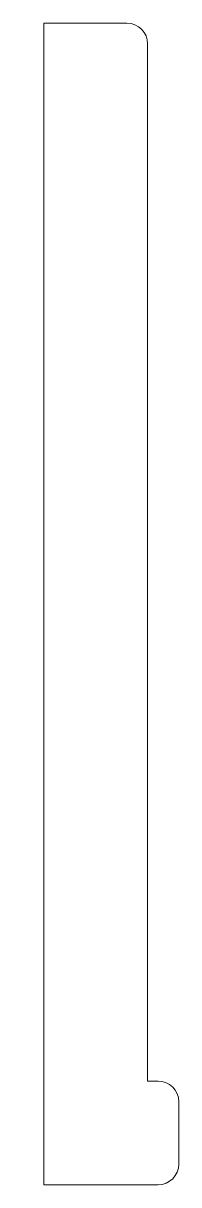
# Model space of a CAD drawing. Header units: millimetres. Extents: x -1 to 6.5, y -5 to 51.
import ezdxf

# ---------------------------------------------------------------- set-up
doc = ezdxf.new("R2010")
doc.units = ezdxf.units.MM
doc.layers.get('0').update_dxf_attribs({"linetype": 'CONTINUOUS', "lineweight": 0})

msp = doc.modelspace()

# ---------------------------------------------------------------- linework, layer by layer
for p, q in [((0, 51), (4, 51)), ((0, -5), (0, 51)), ((5, 50), (5, 0)), ((5.5, 0), (5, 0)), ((6.5, -1), (6.5, -4)), ((0, -5), (5.5, -5))]:
    msp.add_line(p, q)
for centre, radius, start, end in [((4, 50), 1, 0, 90), ((-1, 0), 0, 0, 0), ((-1, 0), 0, 0, 0), ((5.5, -1), 1, 0, 90), ((5.5, -4), 1, 270, 0)]:
    msp.add_arc(centre, radius, start, end)

doc.saveas('drawing.dxf')
